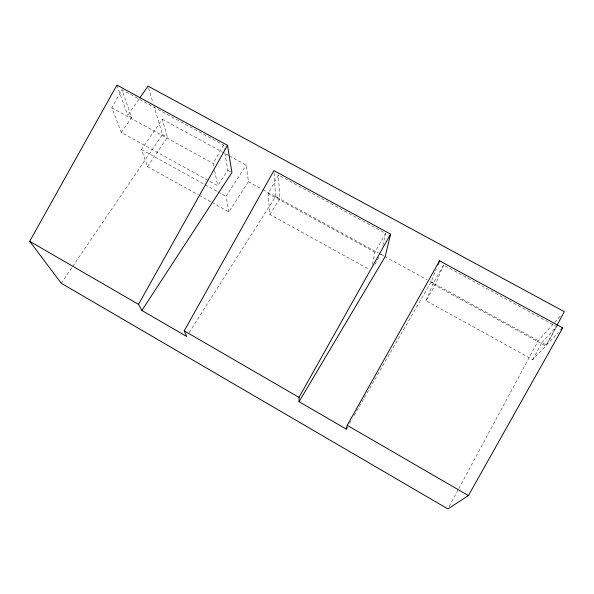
<?xml version="1.0" encoding="UTF-8"?>
<svg xmlns="http://www.w3.org/2000/svg" width="594" height="594" viewBox="0 0 594 594"><rect width="100%" height="100%" fill="white"/><g stroke="black" fill="none" stroke-linecap="round" stroke-linejoin="round"><path stroke-width="0.45" stroke-dasharray="2.97 2.23" d="M372.453 264.382L374.97 252.235L385.543 233.375L278.482 175.037L268.102 193.577L269.839 214.493L368.763 269.112M382.803 245.545L385.543 233.375M354.106 415.488L431.133 281.823L436.189 269.216M426.054 300.75L432.892 284.029L443.577 264.998L556.6 326.581L545.708 345.953L532.744 359.66L426.054 300.75L435.536 284.244L443.577 264.998M532.744 359.66L541.891 342.597L546.45 345.099L556.467 326.351M449.198 506.452L458.412 489.308M458.85 488.491L538.216 340.726L560.669 315.726M224.881 153.17L227.814 170.263L217.708 185.707L121.31 132.477L111.843 107.811L121.933 89.739L223.493 145.077L224.265 149.577M213.751 166.12L213.216 163.454L223.493 145.077M349.495 423.492L352.264 418.688M374.866 264.278L379.93 255.776M189.137 332.558L275.609 196.488L273.983 171.532M269.839 214.493L279.796 198.79L278.482 175.037M211.999 202.465L228.92 211.865L248.403 181.705L246.295 165.102L230.123 156.274M228.92 211.865L226.017 196.302L246.295 165.102M147.535 166.654L167.456 137.288L162.229 119.194L141.483 149.547L147.535 166.654L198.299 194.854M61.249 283.249L72.201 267.151M72.72 266.379L162.437 134.534L154.106 106.564M121.31 132.477L131.675 117.515L121.933 89.739M131.675 117.515L127.71 115.34L139.159 98.849M541.891 342.597L556.6 326.581M546.45 345.099L558.345 332.514M162.229 119.194L229.321 155.836M227.814 170.263L231.229 172.141M275.609 196.488L279.796 198.79M380.843 254.232L383.731 255.814M431.133 281.823L435.536 284.244M162.437 134.534L167.456 137.288M248.403 181.705L262.206 189.278M263.016 189.724L378.289 252.977M379.106 253.423L383.976 256.096M384.786 256.541L426.997 279.7M430.249 281.482L538.216 340.726M111.843 107.811L213.216 163.454M268.102 193.577L374.97 252.235M432.892 284.029L545.708 345.953M141.483 149.547L204.277 184.281M205.086 184.727L217.159 191.409M217.961 191.855L226.017 196.302M199.109 195.3L211.197 202.012M116.907 85.098L127.71 115.34M148.545 87.882L153.044 103.007M214.649 170.575L217.708 185.707"/><path stroke-width="0.89" d="M141.869 310.484L231.912 172.512L227.487 145.315L116.907 85.098L29.7 241.298L138.521 304.366L141.869 310.484L186.65 336.471L184.222 330.851L273.923 170.604L390.562 234.125L385.179 256.608L299.064 401.7L346.265 429.091L347.193 427.494M346.265 429.091L347.223 425.326L439.56 260.811L562.726 327.881L468.414 495.567L447.883 508.902L61.249 283.249L29.7 241.298M437.875 265.013L439.56 260.811M556.897 325.542L564.3 311.687L148.01 86.108L139.679 98.099M138.521 304.366L227.487 145.315M299.064 401.7L299.005 397.379L390.562 234.125M560.847 329.87L562.726 327.881M184.222 330.851L299.005 397.379M347.223 425.326L468.414 495.567"/></g></svg>
